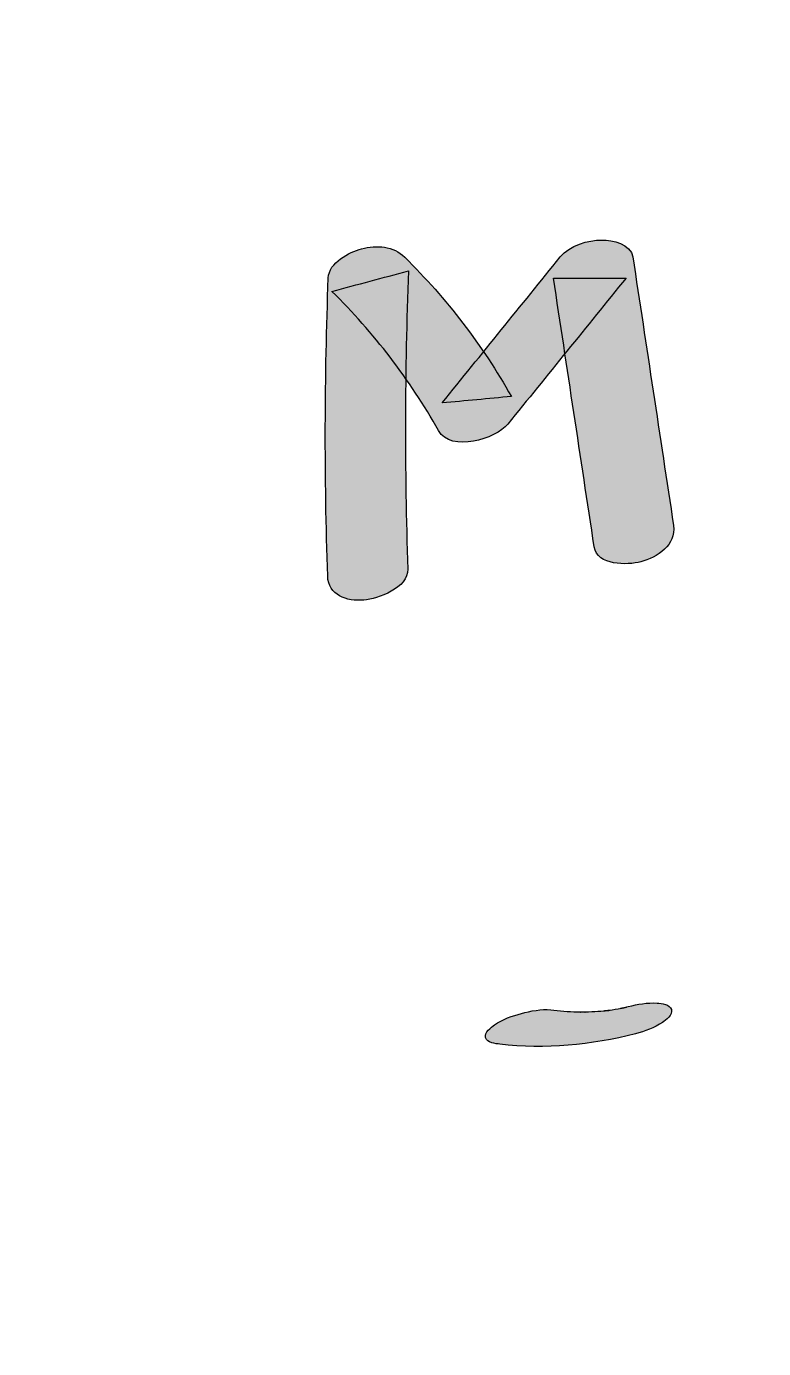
# Model space of a CAD drawing. Header units: millimetres. Extents: x -36 to 627, y -167 to 363.
# Drawn here: x 366.7 to 382.63, y 42.4 to 70.96 of the extents above; entities that cross this region are included whole.
import ezdxf

# ---------------------------------------------------------------- set-up
doc = ezdxf.new("R2010")
doc.units = ezdxf.units.MM
doc.header["$MEASUREMENT"] = 0
doc.layers.add('layer 1', color=7, linetype='Continuous')

msp = doc.modelspace()

# ---------------------------------------------------------------- hatches: boundary and pattern name
at = {"layer": 'layer 1', "true_color": 0x252422}
h = msp.add_hatch(color=250, dxfattribs=at)
edge = h.paths.add_edge_path()
edge.add_spline(control_points=[(374.9424, 59.2312), (374.8696, 61.3787), (374.8744, 63.528), (374.9566, 65.6756), (374.4051, 65.5277), (373.8542, 65.3797), (373.3032, 65.2323), (374.208, 64.3394), (374.9809, 63.3311), (375.607, 62.225), (375.8774, 61.7474), (376.8431, 62.0416), (377.1053, 62.3652), (377.9574, 63.4168), (378.8091, 64.4684), (379.6605, 65.52), (379.138, 65.5193), (378.615, 65.5188), (378.0924, 65.5188), (378.3858, 63.5837), (378.6794, 61.6486), (378.9729, 59.7135), (379.0345, 59.3047), (379.6931, 59.3141), (379.9784, 59.3904), (380.3298, 59.4852), (380.7505, 59.7579), (380.6873, 60.1728), (380.3937, 62.1079), (380.1009, 64.043), (379.8073, 65.9779), (379.7647, 66.256), (379.3594, 66.3419), (379.1445, 66.3419), (378.8339, 66.3419), (378.4434, 66.2295), (378.2386, 65.9767), (377.3869, 64.9251), (376.5354, 63.8737), (375.6833, 62.8221), (376.1827, 62.8683), (376.6822, 62.9151), (377.1816, 62.9617), (376.5556, 64.0678), (375.7828, 65.0768), (374.878, 65.969), (374.6305, 66.2129), (374.2672, 66.2408), (373.9423, 66.1537), (373.6719, 66.0809), (373.2369, 65.8543), (373.224, 65.5258), (373.1423, 63.3789), (373.1376, 61.2296), (373.2102, 59.0821), (373.224, 58.6679), (373.6215, 58.5317), (373.9909, 58.5626), (374.2915, 58.5874), (374.956, 58.8241), (374.9424, 59.2312)], knot_values=[0, 0, 0, 0, 0.05, 0.05, 0.05, 0.1, 0.1, 0.1, 0.15, 0.15, 0.15, 0.2, 0.2, 0.2, 0.25, 0.25, 0.25, 0.3, 0.3, 0.3, 0.35, 0.35, 0.35, 0.4, 0.4, 0.4, 0.45, 0.45, 0.45, 0.5, 0.5, 0.5, 0.55, 0.55, 0.55, 0.6, 0.6, 0.6, 0.65, 0.65, 0.65, 0.7, 0.7, 0.7, 0.75, 0.75, 0.75, 0.8, 0.8, 0.8, 0.85, 0.85, 0.85, 0.9, 0.9, 0.9, 0.95, 0.95, 0.95, 1, 1, 1, 1], degree=3, periodic=1)
h = msp.add_hatch(color=250, dxfattribs=at)
edge = h.paths.add_edge_path()
edge.add_spline(control_points=[(376.9313, 48.9704), (377.9125, 48.8532), (378.9084, 48.9533), (379.8642, 49.1928), (380.0576, 49.2415), (380.2814, 49.326), (380.4476, 49.4414), (380.5157, 49.4887), (380.6725, 49.6053), (380.6428, 49.7172), (380.6121, 49.8315), (380.4234, 49.8528), (380.3357, 49.8581), (380.1233, 49.8705), (379.9121, 49.8331), (379.7062, 49.7818), (379.6641, 49.7711), (379.6214, 49.761), (379.5788, 49.7509), (379.4168, 49.7113), (379.8174, 49.7994), (379.6167, 49.7598), (379.531, 49.7427), (379.4446, 49.728), (379.3583, 49.7142), (379.3073, 49.7067), (379.2569, 49.6994), (379.2061, 49.6924), (379.0587, 49.6716), (379.4037, 49.7113), (379.2452, 49.6978), (379.1576, 49.69), (379.0706, 49.6812), (378.983, 49.6765), (378.8954, 49.6711), (378.8084, 49.6681), (378.7203, 49.6657), (378.5623, 49.6615), (378.8896, 49.6622), (378.7316, 49.6657), (378.6878, 49.6664), (378.6438, 49.6669), (378.6, 49.6681), (378.4102, 49.6739), (378.2208, 49.6894), (378.0321, 49.7119), (377.835, 49.735), (377.5912, 49.6859), (377.403, 49.6355), (377.213, 49.5847), (376.981, 49.5054), (376.8194, 49.3871), (376.7403, 49.3284), (376.5923, 49.2303), (376.6242, 49.1113), (376.6555, 48.9941), (376.8431, 48.981), (376.9313, 48.9704)], knot_values=[0, 0, 0, 0, 0.0526316, 0.0526316, 0.0526316, 0.1052632, 0.1052632, 0.1052632, 0.1578947, 0.1578947, 0.1578947, 0.2105263, 0.2105263, 0.2105263, 0.2631579, 0.2631579, 0.2631579, 0.3157895, 0.3157895, 0.3157895, 0.3684211, 0.3684211, 0.3684211, 0.4210526, 0.4210526, 0.4210526, 0.4736842, 0.4736842, 0.4736842, 0.5263158, 0.5263158, 0.5263158, 0.5789474, 0.5789474, 0.5789474, 0.6315789, 0.6315789, 0.6315789, 0.6842105, 0.6842105, 0.6842105, 0.7368421, 0.7368421, 0.7368421, 0.7894737, 0.7894737, 0.7894737, 0.8421053, 0.8421053, 0.8421053, 0.8947368, 0.8947368, 0.8947368, 0.9473684, 0.9473684, 0.9473684, 1, 1, 1, 1], degree=3, periodic=1)

# ---------------------------------------------------------------- linework, layer by layer
at = {"layer": 'layer 1', "color": 250, "lineweight": 25}
msp.add_open_spline([(524.7262, 31.4324), (524.7262, 31.4324), (527.7263, 31.4324), (527.7263, 31.4324), (527.7263, 31.4324), (527.7262, 53.5324), (527.7262, 53.5324), (527.7262, 53.5324), (524.7262, 53.5324), (524.7262, 53.5324), (524.7262, 53.5324), (524.7262, 73.5324), (524.7262, 73.5324), (524.7262, 73.5324), (527.7262, 73.5324), (527.7262, 73.5324), (527.7262, 73.5324), (527.7262, 95.5324), (527.7262, 95.5324), (527.7262, 95.5324), (524.7261, 95.5324), (524.7261, 95.5324), (524.7261, 95.5324), (524.7261, 111.5324), (524.7261, 111.5324), (524.7261, 111.5324), (527.7262, 111.5324), (527.7262, 111.5324), (527.7262, 111.5324), (527.7262, 116.5324), (527.7262, 116.5324), (527.7262, 138.5324), (509.7262, 156.5324), (487.7262, 156.5324), (487.7262, 156.5324), (474.726, 156.5323), (474.726, 156.5323), (474.726, 156.5323), (474.726, 153.5321), (474.726, 153.5321), (474.726, 153.5321), (454.7259, 153.5321), (454.7259, 153.5321), (454.7259, 153.5321), (454.7259, 156.5323), (454.7259, 156.5323), (454.7259, 156.5323), (434.7258, 156.5324), (434.7258, 156.5324), (434.7258, 156.5324), (434.7258, 153.5323), (434.7258, 153.5323), (434.7258, 153.5323), (414.7257, 153.5323), (414.7257, 153.5323), (414.7257, 153.5323), (414.7257, 156.5324), (414.7257, 156.5324), (414.7257, 156.5324), (390.7267, 156.5324), (390.7267, 156.5324), (390.7267, 156.5324), (390.7267, 153.5323), (390.7267, 153.5323), (390.7267, 153.5323), (370.7266, 153.5323), (370.7266, 153.5323), (370.7266, 153.5323), (370.7266, 156.5324), (370.7266, 156.5324), (370.7266, 156.5324), (350.7265, 156.5323), (350.7265, 156.5323), (350.7265, 156.5323), (350.7265, 153.5321), (350.7265, 153.5321), (350.7265, 153.5321), (330.7264, 153.5321), (330.7264, 153.5321), (330.7264, 153.5321), (330.7264, 156.5323), (330.7264, 156.5323), (330.7264, 156.5323), (317.7262, 156.5324), (317.7262, 156.5324), (295.7262, 156.5324), (277.7262, 138.5324), (277.7262, 116.5324), (277.7262, 116.5324), (277.726, 111.5324), (277.726, 111.5324), (277.726, 111.5324), (280.726, 111.5324), (280.726, 111.5324), (280.726, 111.5324), (280.726, 95.5324), (280.726, 95.5324), (280.726, 95.5324), (277.726, 95.5324), (277.726, 95.5324), (277.726, 95.5324), (277.7261, 73.5326), (277.7261, 73.5326), (277.7261, 73.5326), (280.7262, 73.5326), (280.7262, 73.5326), (280.7262, 73.5326), (280.7262, 53.5325), (280.7262, 53.5325), (280.7262, 53.5325), (277.7261, 53.5325), (277.7261, 53.5325), (277.7261, 53.5325), (277.977, 31.5494), (277.977, 31.5494), (277.977, 31.5494), (280.6398, 31.5634), (280.6398, 31.5634)], degree=3, knots=[0, 0, 0, 0, 0.025641, 0.025641, 0.025641, 0.0512821, 0.0512821, 0.0512821, 0.0769231, 0.0769231, 0.0769231, 0.1025641, 0.1025641, 0.1025641, 0.1282051, 0.1282051, 0.1282051, 0.1538462, 0.1538462, 0.1538462, 0.1794872, 0.1794872, 0.1794872, 0.2051282, 0.2051282, 0.2051282, 0.2307692, 0.2307692, 0.2307692, 0.2564103, 0.2564103, 0.2564103, 0.2820513, 0.2820513, 0.2820513, 0.3076923, 0.3076923, 0.3076923, 0.3333333, 0.3333333, 0.3333333, 0.3589744, 0.3589744, 0.3589744, 0.3846154, 0.3846154, 0.3846154, 0.4102564, 0.4102564, 0.4102564, 0.4358974, 0.4358974, 0.4358974, 0.4615385, 0.4615385, 0.4615385, 0.4871795, 0.4871795, 0.4871795, 0.5128205, 0.5128205, 0.5128205, 0.5384615, 0.5384615, 0.5384615, 0.5641026, 0.5641026, 0.5641026, 0.5897436, 0.5897436, 0.5897436, 0.6153846, 0.6153846, 0.6153846, 0.6410256, 0.6410256, 0.6410256, 0.6666667, 0.6666667, 0.6666667, 0.6923077, 0.6923077, 0.6923077, 0.7179487, 0.7179487, 0.7179487, 0.7435897, 0.7435897, 0.7435897, 0.7692308, 0.7692308, 0.7692308, 0.7948718, 0.7948718, 0.7948718, 0.8205128, 0.8205128, 0.8205128, 0.8461538, 0.8461538, 0.8461538, 0.8717949, 0.8717949, 0.8717949, 0.8974359, 0.8974359, 0.8974359, 0.9230769, 0.9230769, 0.9230769, 0.9487179, 0.9487179, 0.9487179, 0.974359, 0.974359, 0.974359, 1, 1, 1, 1], dxfattribs=at)
at = {"layer": 'layer 1', "color": 250}
for points, knots in [([(374.9424, 59.2312), (374.8696, 61.3787), (374.8744, 63.528), (374.9566, 65.6756), (374.4051, 65.5277), (373.8542, 65.3797), (373.3032, 65.2323), (374.208, 64.3394), (374.9809, 63.3311), (375.607, 62.225), (375.8774, 61.7474), (376.8431, 62.0416), (377.1053, 62.3652), (377.9574, 63.4168), (378.8091, 64.4684), (379.6605, 65.52), (379.138, 65.5193), (378.615, 65.5188), (378.0924, 65.5188), (378.3858, 63.5837), (378.6794, 61.6486), (378.9729, 59.7135), (379.0345, 59.3047), (379.6931, 59.3141), (379.9784, 59.3904), (380.3298, 59.4852), (380.7505, 59.7579), (380.6873, 60.1728), (380.3937, 62.1079), (380.1009, 64.043), (379.8073, 65.9779), (379.7647, 66.256), (379.3594, 66.3419), (379.1445, 66.3419), (378.8339, 66.3419), (378.4434, 66.2295), (378.2386, 65.9767), (377.3869, 64.9251), (376.5354, 63.8737), (375.6833, 62.8221), (376.1827, 62.8683), (376.6822, 62.9151), (377.1816, 62.9617), (376.5556, 64.0678), (375.7828, 65.0768), (374.878, 65.969), (374.6305, 66.2129), (374.2672, 66.2408), (373.9423, 66.1537), (373.6719, 66.0809), (373.2369, 65.8543), (373.224, 65.5258), (373.1423, 63.3789), (373.1376, 61.2296), (373.2102, 59.0821), (373.224, 58.6679), (373.6215, 58.5317), (373.9909, 58.5626), (374.2915, 58.5874), (374.956, 58.8241), (374.9424, 59.2312)], [0, 0, 0, 0, 0.05, 0.05, 0.05, 0.1, 0.1, 0.1, 0.15, 0.15, 0.15, 0.2, 0.2, 0.2, 0.25, 0.25, 0.25, 0.3, 0.3, 0.3, 0.35, 0.35, 0.35, 0.4, 0.4, 0.4, 0.45, 0.45, 0.45, 0.5, 0.5, 0.5, 0.55, 0.55, 0.55, 0.6, 0.6, 0.6, 0.65, 0.65, 0.65, 0.7, 0.7, 0.7, 0.75, 0.75, 0.75, 0.8, 0.8, 0.8, 0.85, 0.85, 0.85, 0.9, 0.9, 0.9, 0.95, 0.95, 0.95, 1, 1, 1, 1]), ([(376.9313, 48.9704), (377.9125, 48.8532), (378.9084, 48.9533), (379.8642, 49.1928), (380.0576, 49.2415), (380.2814, 49.326), (380.4476, 49.4414), (380.5157, 49.4887), (380.6725, 49.6053), (380.6428, 49.7172), (380.6121, 49.8315), (380.4234, 49.8528), (380.3357, 49.8581), (380.1233, 49.8705), (379.9121, 49.8331), (379.7062, 49.7818), (379.6641, 49.7711), (379.6214, 49.761), (379.5788, 49.7509), (379.4168, 49.7113), (379.8174, 49.7994), (379.6167, 49.7598), (379.531, 49.7427), (379.4446, 49.728), (379.3583, 49.7142), (379.3073, 49.7067), (379.2569, 49.6994), (379.2061, 49.6924), (379.0587, 49.6716), (379.4037, 49.7113), (379.2452, 49.6978), (379.1576, 49.69), (379.0706, 49.6812), (378.983, 49.6765), (378.8954, 49.6711), (378.8084, 49.6681), (378.7203, 49.6657), (378.5623, 49.6615), (378.8896, 49.6622), (378.7316, 49.6657), (378.6878, 49.6664), (378.6438, 49.6669), (378.6, 49.6681), (378.4102, 49.6739), (378.2208, 49.6894), (378.0321, 49.7119), (377.835, 49.735), (377.5912, 49.6859), (377.403, 49.6355), (377.213, 49.5847), (376.981, 49.5054), (376.8194, 49.3871), (376.7403, 49.3284), (376.5923, 49.2303), (376.6242, 49.1113), (376.6555, 48.9941), (376.8431, 48.981), (376.9313, 48.9704)], [0, 0, 0, 0, 0.0526316, 0.0526316, 0.0526316, 0.1052632, 0.1052632, 0.1052632, 0.1578947, 0.1578947, 0.1578947, 0.2105263, 0.2105263, 0.2105263, 0.2631579, 0.2631579, 0.2631579, 0.3157895, 0.3157895, 0.3157895, 0.3684211, 0.3684211, 0.3684211, 0.4210526, 0.4210526, 0.4210526, 0.4736842, 0.4736842, 0.4736842, 0.5263158, 0.5263158, 0.5263158, 0.5789474, 0.5789474, 0.5789474, 0.6315789, 0.6315789, 0.6315789, 0.6842105, 0.6842105, 0.6842105, 0.7368421, 0.7368421, 0.7368421, 0.7894737, 0.7894737, 0.7894737, 0.8421053, 0.8421053, 0.8421053, 0.8947368, 0.8947368, 0.8947368, 0.9473684, 0.9473684, 0.9473684, 1, 1, 1, 1])]:
    msp.add_open_spline(points, degree=3, knots=knots, dxfattribs=at)

doc.saveas('drawing.dxf')
